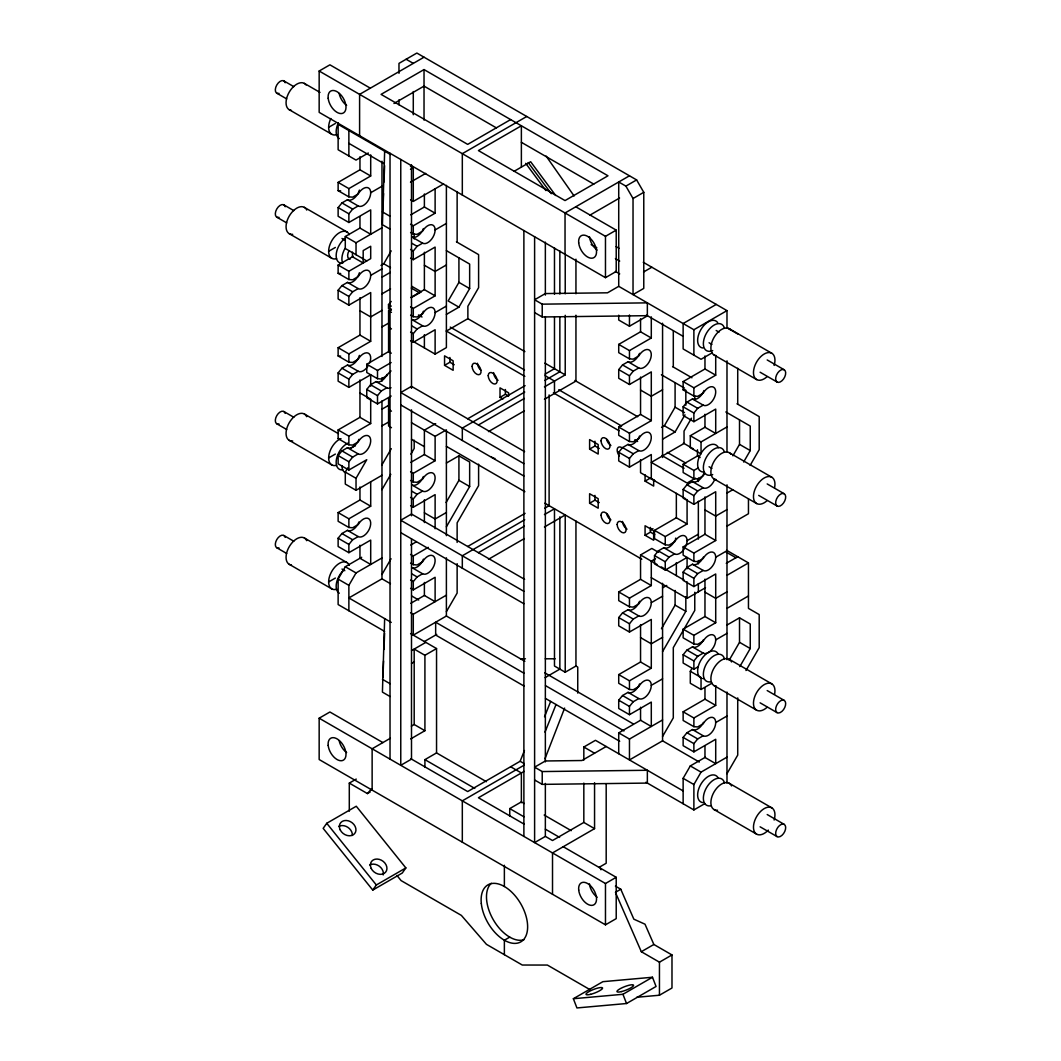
<?xml version="1.0" encoding="UTF-8"?>
<svg xmlns="http://www.w3.org/2000/svg" width="1061" height="1061" viewBox="0 0 1061 1061"><rect width="100%" height="100%" fill="white"/><g stroke="black" fill="none" stroke-linecap="round" stroke-linejoin="round"><path stroke-width="1.5" d="M390.024 229.096L382.424 224.707L384.652 151.206M382.968 209.945L383.565 193.54M383.989 182.054L384.599 165.649M390.024 696.507L382.424 692.117L384.652 618.603M382.968 677.342L383.565 660.95M383.989 649.465L384.599 633.059M544.943 758.867L564.624 708.085M410.7 758.655L467.689 791.559L520.142 761.267L524.439 750.525M544.532 716.759L550.672 701.414M544.996 732.156L556.044 704.504M380.979 265.383L383.764 263.778L391.191 250.9M381.973 475.301L356.032 490.288L345.289 484.081L345.289 472.105L347.769 467.808M458.922 257.863L458.922 282.372L448.18 300.966L458.922 307.159L469.652 288.565L469.652 264.07L446.389 250.635M356.032 490.288L356.032 478.299L366.761 459.705L348.87 470.036L338.127 463.843L338.127 455.567L341.947 450.885L347.438 447.715A10.371 5.995 -60 0 0 358.976 439.294M381.668 465.355L391.297 448.684M381.973 489.625L390.793 474.333M384.652 631.414L338.127 604.558L338.127 579.134L345.289 566.746L361.682 557.277M410.886 454.161L414.188 448.445L414.188 440.182M348.87 610.751L348.87 585.34L356.032 572.94L381.973 557.953M381.973 574.492L391.058 558.749M446.084 502.556L458.922 480.328L458.922 455.819L446.389 463.047M446.389 526.813L469.652 486.522L469.652 462.026L458.922 455.819M446.389 611.68L457.132 593.086L457.132 563.67M661.573 427.384L664.358 425.766L675.088 407.172L675.088 382.676M662.568 439.201L675.088 431.973L684.995 414.798M691.467 418.206L684.04 431.084L684.04 443.485L651.295 462.384L687.077 483.047L695.539 478.166M732.899 455.806L739.517 444.373L739.517 419.864M743.642 462.012L750.246 450.567L750.246 426.058L725.83 411.96M750.114 465.421L759.199 449.678L759.199 416.615L737.01 403.803M661.454 628.749L675.088 605.128L675.088 590.433M662.568 651.626L685.83 611.322L685.83 596.627M711.958 683.165L701.042 689.478L690.3 683.284L690.3 671.295L691.958 668.43M662.568 736.493L673.297 717.886L673.297 647.634L694.769 610.446L694.769 592.263M729.079 660.38L739.517 642.316L739.517 617.82L726.984 625.048M739.822 666.587L750.246 648.523L750.246 624.014L739.517 617.82M683.138 803.747L683.138 778.323L690.3 765.936L705.326 757.262M745.976 670.525L759.199 647.634L759.199 614.571L748.456 608.377L748.456 562.914L726.705 550.354M704.915 803.575L693.881 809.941L693.881 784.53L701.042 772.129L726.984 757.143M726.984 773.681L737.727 755.087L737.727 697.899M326.748 823.283L323.167 828.376L372.756 890.073L402.278 873.017L405.859 867.925L356.271 806.241L326.748 823.283L376.337 884.98L372.756 890.073M359.958 216.696L359.958 228.075L370.7 234.269L370.7 209.879L348.87 222.492L338.127 216.285L338.127 207.611L341.947 202.93L347.438 199.76A10.371 5.995 -60 0 0 359.4 190.105M348.87 222.492L348.87 213.805L352.676 209.123L358.18 205.953A10.371 5.995 -60 0 0 368.552 199.972A10.371 5.995 -60 0 0 368.552 187.983A10.371 5.995 -60 0 0 358.18 193.977L352.676 197.147L348.87 196.869L338.127 190.662L338.127 182.399L359.958 169.8L370.7 175.993L370.7 154.866M369.719 362.849A10.371 5.995 -60 0 0 367.822 352.981A10.371 5.995 -60 0 0 358.18 359.281L352.676 362.451L348.87 362.172L338.127 355.979L338.127 347.703L348.87 353.91L370.7 341.297L370.7 292.544L348.87 305.144L338.127 298.95L338.127 290.263L341.947 285.581L347.438 282.412A10.371 5.995 -60 0 0 359.4 272.757M348.87 305.144L348.87 296.47L352.676 291.775L358.18 288.605A10.371 5.995 -60 0 0 368.552 282.624A10.371 5.995 -60 0 0 368.552 270.635A10.371 5.995 -60 0 0 358.18 276.629L352.676 279.799L348.87 279.52L338.127 273.327L338.127 265.051L353.273 256.311M410.607 258.128L413.286 259.68L413.286 251.006L417.106 246.324L422.596 243.155A10.371 5.995 -60 0 0 432.968 237.16A10.371 5.995 -60 0 0 432.968 225.184A10.371 5.995 -60 0 0 422.596 231.165L417.106 234.335L413.286 234.057L410.607 232.505M370.7 386.151L370.7 374.772L348.87 387.384L338.127 381.178L338.127 372.915L341.947 368.233L347.438 365.064A10.371 5.995 -60 0 0 359.4 355.408M348.87 387.384L348.87 379.122L352.676 374.427L358.18 371.257A10.371 5.995 -60 0 0 367.822 366.416M391.138 396.032L377.504 403.909L366.761 397.716L366.761 389.453L370.581 384.758L376.071 381.589A10.371 5.995 -60 0 0 387.079 374.4M410.607 340.78L413.286 342.332L413.286 333.658L417.106 328.976L422.596 325.807A10.371 5.995 -60 0 0 432.968 319.812A10.371 5.995 -60 0 0 432.968 307.836A10.371 5.995 -60 0 0 422.596 313.817L417.106 316.987L413.286 316.709L410.607 315.17M377.504 403.909L377.504 395.647L381.31 390.965L386.801 387.795A10.371 5.995 -60 0 0 391.032 387.756M348.87 470.036L348.87 461.774L352.676 457.092L358.18 453.909A10.371 5.995 -60 0 0 368.552 447.928A10.371 5.995 -60 0 0 368.552 435.938A10.371 5.995 -60 0 0 358.18 441.933L352.676 445.103L348.87 444.824L338.127 438.631L338.127 429.944L359.958 417.344L370.7 423.538L370.7 399.161L359.958 392.968M359.958 545.261L359.958 558.272L370.7 564.465L370.7 540.089L348.87 552.688L338.127 546.495L338.127 538.219L341.947 533.537L347.438 530.367A10.371 5.995 -60 0 0 358.976 521.946M348.87 552.688L348.87 544.426L352.676 539.744L358.18 536.574A10.371 5.995 -60 0 0 368.552 530.58A10.371 5.995 -60 0 0 368.552 518.604A10.371 5.995 -60 0 0 358.18 524.585L352.676 527.755L348.87 527.476L338.127 521.283L338.127 512.596L359.958 499.996L370.7 506.203L370.7 481.813M410.607 505.673L413.286 507.224L413.286 498.962L417.106 494.28L422.596 491.11A10.371 5.995 -60 0 0 432.968 485.116A10.371 5.995 -60 0 0 432.968 473.14A10.371 5.995 -60 0 0 422.596 479.134L417.106 482.304L413.286 482.026L410.607 480.474M410.607 588.338L413.286 589.876L413.286 581.614L417.106 576.932L422.596 573.762A10.371 5.995 -60 0 0 432.968 567.768A10.371 5.995 -60 0 0 432.968 555.792A10.371 5.995 -60 0 0 422.596 561.786L417.106 564.956L413.286 564.677L410.607 563.126M639.571 435.991A10.371 5.995 -60 0 1 628.032 444.413L622.542 447.583L618.722 452.265L618.722 460.938L629.465 467.145L629.465 458.458L633.271 453.776L638.762 450.607A10.371 5.995 -60 0 0 649.146 444.612A10.371 5.995 -60 0 0 649.146 432.636A10.371 5.995 -60 0 0 638.762 438.631L633.271 441.8L629.465 441.522L618.722 435.315L618.722 427.052L629.465 433.246L651.295 420.647L651.295 371.88L629.465 384.493L618.722 378.286L618.722 369.613L622.542 364.931L628.032 361.761A10.371 5.995 -60 0 0 639.571 353.34M629.465 384.493L629.465 375.806L633.271 371.125L638.762 367.955A10.371 5.995 -60 0 0 649.146 361.96A10.371 5.995 -60 0 0 649.146 349.984A10.371 5.995 -60 0 0 638.762 355.979L633.271 359.149L629.465 358.87L618.722 352.663L618.722 344.401L640.552 331.801L651.295 337.995L651.295 316.868M704.968 414.254L704.968 427.265L715.711 433.458L715.711 409.082L693.881 421.681L683.138 415.488L683.138 406.801L686.958 402.119L692.448 398.949A10.371 5.995 -60 0 0 703.987 390.528M693.881 421.681L693.881 413.008L697.7 408.313L703.191 405.143A10.371 5.995 -60 0 0 713.562 399.161A10.371 5.995 -60 0 0 713.562 387.172A10.371 5.995 -60 0 0 703.191 393.167L697.7 396.337L693.881 396.058L683.138 389.864L683.138 381.589L704.968 368.989L715.711 375.183L715.711 355.687M703.456 557.065A10.371 5.995 -60 0 1 692.448 564.253L686.958 567.423L683.138 572.104L683.138 580.38L693.881 586.574L693.881 578.311L697.7 573.63L703.191 570.46A10.371 5.995 -60 0 0 713.562 564.465A10.371 5.995 -60 0 0 713.562 552.476A10.371 5.995 -60 0 0 703.191 558.471L697.7 561.64L693.881 561.362L683.138 555.168L683.138 546.906L693.881 553.099L715.711 540.5L715.711 491.734L693.881 504.333L683.138 498.139L683.138 489.453L686.958 484.771L692.448 481.601A10.371 5.995 -60 0 0 703.987 473.179M693.881 504.333L693.881 495.659L697.7 490.978L703.191 487.795A10.371 5.995 -60 0 0 714.729 479.386M687.077 568.815L687.077 557.436L665.247 570.049L654.518 563.842L654.518 555.579L658.324 550.898L663.815 547.728A10.371 5.995 -60 0 0 674.823 540.54M639.571 683.947A10.371 5.995 -60 0 1 628.032 692.369L622.542 695.539L618.722 700.22L618.722 708.483L629.465 714.69L629.465 706.427L633.271 701.732L638.762 698.562A10.371 5.995 -60 0 0 649.146 692.581A10.371 5.995 -60 0 0 649.146 680.592A10.371 5.995 -60 0 0 638.762 686.586L633.271 689.756L629.465 689.478L618.722 683.284L618.722 674.597L629.465 680.804L651.295 668.191L651.295 619.425L629.465 632.038L618.722 625.831L618.722 617.568L622.542 612.887L628.032 609.717A10.371 5.995 -60 0 0 639.571 601.295M665.247 570.049L665.247 561.773L669.067 557.091L674.557 553.922A10.371 5.995 -60 0 0 684.212 549.081M629.465 632.038L629.465 623.762L633.271 619.08L638.762 615.91A10.371 5.995 -60 0 0 649.146 609.929A10.371 5.995 -60 0 0 649.146 597.94A10.371 5.995 -60 0 0 638.762 603.934L633.271 607.104L629.465 606.826L618.722 600.619L618.722 591.945L640.552 579.346L651.295 585.539L651.295 561.163L655.512 558.723M698.005 666.838L693.881 669.226L683.138 663.032L683.138 654.756L686.958 650.075L692.448 646.905A10.371 5.995 -60 0 0 703.456 639.717M693.881 669.226L693.881 660.963L697.7 656.282L703.191 653.112A10.371 5.995 -60 0 0 713.562 647.117A10.371 5.995 -60 0 0 713.562 635.141A10.371 5.995 -60 0 0 703.191 641.123L697.7 644.292L693.881 644.014L683.138 637.82L683.138 629.146L704.968 616.534L715.711 622.741L715.711 573.974L693.881 586.574M704.968 746.082L704.968 757.461L715.711 763.655L715.711 739.278L693.881 751.878L683.138 745.684L683.138 737.422L686.958 732.727L692.448 729.557A10.371 5.995 -60 0 0 703.456 722.369M693.881 751.878L693.881 743.615L697.7 738.933L703.191 735.764A10.371 5.995 -60 0 0 713.562 729.769A10.371 5.995 -60 0 0 713.562 717.793A10.371 5.995 -60 0 0 703.191 723.774L697.7 726.944L693.881 726.666L683.138 720.472L683.138 711.798L704.968 699.186L715.711 705.393L715.711 685.883M391.27 310.289L388.512 308.698L388.512 304.573L391.204 301.47M349.294 811.201L349.294 783.098L367.424 793.575L371.735 788.668M575.778 206.789L616.216 230.131L616.216 271.457L605.473 277.664L319.162 112.36L319.162 71.021L329.905 64.827L370.342 88.182M424.029 57.188L359.599 94.376L359.599 135.702M521.375 167.107L521.375 125.782L478.431 150.582L565.036 200.582L607.98 175.794L424.029 69.575L381.071 94.376L467.689 144.376L510.633 119.588M328.645 127.333L335.356 123.461M393.963 103.474L424.029 86.113L496.442 127.917M368.313 152.996L356.032 160.092L338.127 149.76L338.127 124.336L390.382 154.508M338.127 182.399L348.87 188.606L370.7 175.993M410.488 169.349L413.286 167.731L413.286 201.418L410.607 199.866M370.7 192.731L381.973 186.232M410.488 182.16L425.7 173.381M526.747 116.485L462.317 153.673L462.317 195.012M366.761 260.926L345.289 248.526L345.289 236.537L360.316 227.863M413.286 201.418L443.631 183.898M328.645 251.311L335.356 247.438M345.289 236.537L356.032 242.744L381.973 227.757M410.74 214.866L424.387 206.988L435.116 213.195L435.116 188.805M410.607 224.242L413.286 225.794L435.116 213.195M514.214 171.245L530.659 161.749L555.699 195.489M338.127 265.051L348.87 271.258L370.7 258.645L370.7 246.258L363.18 250.595L363.18 262.995L352.451 256.789L352.451 252.147M435.116 229.932L446.389 223.42M370.7 275.383L381.973 268.884M381.973 277.2L390.329 272.385M413.286 259.68L435.116 247.08L435.116 295.847L413.286 308.446L410.607 306.894M381.973 293.884L390.567 288.924M446.389 264.958L435.116 271.457L424.387 265.263M381.973 310.409L370.7 316.921L359.958 310.727M410.74 297.518L424.387 289.64L435.116 295.847M391.032 370.965A10.371 5.995 -60 0 0 386.801 375.806L381.31 378.989L377.504 378.697L366.761 372.504L366.761 364.241L388.591 351.629L388.591 310.727L391.416 309.096M411.323 297.597L421.336 291.815L411.708 286.258M629.465 175.794L565.036 212.982L565.036 254.308M338.127 347.703L359.958 335.104L370.7 341.297M381.973 326.947L389.135 322.809M625.884 186.126L636.613 179.919L643.775 192.32L643.775 288.406L633.032 294.6L633.032 198.513L625.884 186.126L618.722 181.988L618.722 286.337L693.881 329.732L726.984 310.621L726.984 327.769L737.727 333.963M589.903 215.158L619.571 198.022M435.116 312.584L446.389 306.072M633.032 198.513L643.775 192.32M446.389 314.401L458.922 307.159M413.286 342.332L435.116 329.732L435.116 354.109L446.389 347.61L446.389 185.357M319.162 71.021L605.473 236.324L616.216 230.131M366.761 364.241L377.504 370.435L391.138 362.557M446.389 331.072L467.874 318.671L524.89 351.602M444.559 365.342L453.14 370.302L453.14 360.793L444.559 355.846L444.559 365.342L449.917 362.252L454.214 364.732M381.973 409.188L389.135 405.05M338.127 429.944L348.87 436.151L370.7 423.538M618.722 286.337L607.515 292.809L545.354 293.565L534.611 299.772L542.224 304.162L647.356 302.862L647.356 315.674L542.224 316.974L534.611 312.584M643.55 272.001L651.825 267.226M381.973 425.859L388.936 421.84M328.645 457.954L335.356 454.068M435.66 423.644L424.387 430.156L424.387 454.532L410.74 462.41M508.617 395.992L508.617 392.822L500.023 387.862L500.023 397.371L505.394 394.268L508.259 395.925M411.496 422.716L435.116 436.35L446.389 429.851L446.389 535.646M467.689 418.79L525.089 385.647M545.089 374.109L554.479 368.684L554.479 317.372M618.722 315.197L618.722 320.024L629.465 326.218L647.396 315.86M524.718 392.066L462.317 428.087L462.317 440.487M544.81 380.461L559.85 371.774L559.85 317.159M478.431 424.984L524.346 398.472M544.439 386.88L565.221 374.878L565.221 315.289M410.607 471.787L413.286 473.339L435.116 460.739L435.116 436.35M488.471 431.588L524.346 410.872M544.439 399.281L575.951 381.085L575.951 315.197M618.722 344.401L629.465 350.594L651.295 337.995M716.255 304.414L683.138 323.525L683.138 348.95L701.042 359.281L711.958 352.968M338.127 512.596L348.87 518.802L370.7 506.203M413.286 507.224L435.116 494.625L435.116 528.763M446.389 512.503L435.116 519.001L424.387 512.808M328.645 581.932L335.356 578.059M662.568 389.758L651.295 396.27L640.552 390.063M410.74 545.062L416.191 541.919M618.722 427.052L640.552 414.453L651.295 420.647M683.138 381.589L693.881 387.795L715.711 375.183M589.611 449.095L598.192 454.055L598.192 444.546L589.611 439.586L589.611 449.095L594.969 445.991L599.266 448.471M410.607 554.439L413.286 555.991L428.299 547.33M467.689 546.495L525.089 513.352M524.718 519.757L462.317 555.792L462.317 568.179M544.81 508.166L549.107 505.673L549.107 394.917M413.286 589.876L435.116 577.277L435.116 601.667L424.387 595.46L424.387 582.462M478.431 552.688L524.346 526.176M544.439 514.572L554.479 508.776L554.479 666.029L565.221 672.223L575.951 666.029L577.741 667.064L577.741 693.098M629.465 467.145L651.295 454.532L651.295 478.922M726.984 426.946L701.042 441.933L701.042 453.909L690.3 447.715L690.3 435.726L705.326 427.052M410.832 603.285L424.625 595.327M488.471 559.28L524.346 538.577M544.439 526.972L565.221 514.983L565.221 672.223M589.611 503.232L598.192 508.192L598.192 498.683L589.611 493.723L589.611 503.232L594.969 500.129L599.266 502.609M410.607 612.714L413.286 614.266L446.389 595.155M645.075 474.784L645.075 481.124L650.446 478.02L654.743 480.5M704.703 473.591A10.371 5.995 -60 0 0 703.191 475.819L697.7 478.988L693.881 478.71L683.138 472.516L683.138 464.241L698.284 455.501M683.138 464.241L693.881 470.447L698.005 468.06M524.863 661.321L446.389 616.017L413.286 635.141L413.286 614.266M424.32 641.573L436.734 634.412M411.535 650.605L425.819 642.369M424.917 655.287L424.917 730.697L414.188 724.504L414.188 649.08L424.917 655.287L436.548 648.563L436.548 752.912L486.415 781.705M411.535 663.417L414.387 661.772M563.245 846.731L616.216 877.301L616.216 918.627L605.473 924.834L319.162 759.53L319.162 718.204L329.905 711.997L382.862 742.581M650.274 530.195L652.953 528.643M645.075 535.261L653.669 540.221L653.669 530.712L645.075 525.752L645.075 535.261L650.446 532.158L654.743 534.638M685.565 546.733A10.371 5.995 -60 0 0 684.584 535.778A10.371 5.995 -60 0 0 674.557 541.946L669.067 545.115L665.247 544.837L654.518 538.63L654.518 530.367L676.348 517.768L687.077 523.962L687.077 499.585M726.984 493.073L732.713 489.771M654.518 530.367L665.247 536.574L687.077 523.962M640.552 579.346L640.552 554.956L651.825 548.444L658.536 552.33M726.984 509.598L715.711 516.11L704.968 509.917M687.077 540.699L698.35 534.187M683.138 546.906L704.968 534.293L715.711 540.5M726.984 526.137L748.456 513.736L748.456 498.856M618.722 591.945L629.465 598.152L651.295 585.539M390.355 738.257L372.132 748.787L372.132 790.113M411.376 726.122L414.188 724.504M662.568 587.86L666.746 585.447M715.711 557.237L726.984 550.725M410.687 738.92L424.917 730.697M651.295 602.688L662.568 596.189M726.268 563.325L737.727 556.72M349.294 783.098L356.257 779.092M545.089 677.647L559.85 669.12L559.85 516.84M651.295 577.688L687.077 598.351L705.512 587.714M726.984 575.314L748.456 562.914M424.917 767.382L424.917 759.636L436.548 752.912M367.424 793.575L370.209 791.957M726.984 591.839L715.711 598.351L704.968 592.157M662.568 637.303L651.295 643.815L640.552 637.608M726.984 608.377L748.456 595.977M618.722 674.597L640.552 661.998L651.295 668.191M683.138 629.146L693.881 635.34L715.711 622.741M715.711 639.889L726.984 633.377M651.295 685.34L662.568 678.841M524.147 765.153L462.317 800.856L462.317 842.182M524.094 771.387L478.431 797.753L524.015 824.079M629.465 714.69L651.295 702.077L651.295 726.467L640.552 720.26L640.552 707.263M583.829 760.14L583.829 747.024L595.46 740.313L683.138 790.936M618.722 753.734L618.722 732.872L640.791 720.127M606.189 746.506L581.919 760.525L545.354 760.976L534.611 767.169L542.224 771.559L647.356 770.273L647.356 783.084L542.224 784.371L534.611 779.981M376.337 884.98L405.859 867.925M618.722 732.872L629.465 739.066L662.568 719.955M509.744 816.347L509.744 808.601L521.375 801.891L524.227 803.535M683.138 711.798L693.881 717.992L715.711 705.393M699.292 762.037L662.568 740.83L629.465 759.941L629.465 739.066M715.711 722.541L726.984 716.029M594.558 782.739L594.558 828.641L583.829 822.447L552.516 840.524L545.381 836.413L534.611 842.593L534.611 236.749M594.558 828.641L552.516 852.925L552.516 894.251M599.133 867.328L606.189 863.256L606.189 784.331M509.744 937.128L504.373 940.232L504.373 954.688M319.162 718.204L605.473 883.508L616.216 877.301M615.407 892.341L620.778 889.237L633.841 919.171L645.008 924.197L653.855 944.476L671.984 954.94L671.984 988.003L659.451 995.231L636.799 997.26M616.056 893.826L641.321 951.704L653.855 944.476M573.364 998.719L602.887 981.677L652.475 977.247L656.056 986.478L626.534 1003.52L576.932 1007.95L573.364 998.719L622.953 994.29L652.475 977.247M641.321 951.704L659.451 962.181L671.984 954.94M520.474 658.788L525.434 658.788M545.261 658.788L555.168 658.788M338.127 190.662L340.674 190.861M338.127 273.327L340.674 273.513M338.127 355.979L340.674 356.164M683.138 389.864L685.685 390.05M338.127 438.631L340.674 438.816M636.613 179.919L416.867 53.05L398.976 63.381L398.976 73.315M406.124 59.244L413.286 63.381M521.375 142.32L593.789 184.123M616.162 246.629L619.014 248.274M643.271 262.279L726.984 310.621M591.163 244.6L596.866 247.889M615.407 258.592L619.69 261.072M304.388 83.395L319.998 92.413M729.212 328.671L771.798 353.26M615.407 271.404L619.69 273.884M283.871 80.901L293.791 86.631M716.175 330.488L719 332.133M767.196 359.958L784.212 369.772A7.082 4.085 -60 0 1 781.97 380.753A7.082 4.085 -60 0 1 775.83 377.212A7.082 4.085 -60 0 1 784.212 369.772M410.421 166.073L413.286 167.731M276.788 93.182L286.709 98.912M709.08 342.769L711.918 344.401M760.114 372.225L777.129 382.053M348.87 143.354L384.188 163.739M646.414 315.13L683.138 336.337M289.202 109.694L331.788 134.283M714.026 354.971L756.612 379.559M456.416 241.815L478.604 254.627L478.604 287.677L467.874 306.284L467.874 318.671M672.581 366.615L691.918 377.769M382.424 211.895L390.024 216.285M661.401 374.772L684.491 388.101M347.438 199.76L358.18 205.953M422.596 243.155L411.854 236.948A10.371 5.995 -60 0 0 422.238 230.966M628.032 361.761L638.762 367.955M692.448 398.949L703.191 405.143M341.947 202.93L352.676 209.123M411.734 243.221L417.106 246.324M622.542 364.931L633.271 371.125M686.958 402.119L697.7 408.313M338.127 207.611L348.87 213.805M410.607 249.454L413.286 251.006M618.722 369.613L629.465 375.806M683.138 406.801L693.881 413.008M458.922 282.372L469.652 288.565M675.088 407.172L684.491 412.596M739.517 444.373L750.246 450.567M304.388 207.372L346.974 231.961M729.212 452.649L771.798 477.238M690.3 435.726L701.042 441.933M283.871 204.879L293.791 210.608M341.987 238.446L344.825 240.078M767.196 483.935L784.212 493.75A7.082 4.085 -60 0 1 781.97 504.731A7.082 4.085 -60 0 1 775.83 501.19A7.082 4.085 -60 0 1 784.212 493.75M383.764 263.778L390.475 267.651M664.358 425.766L675.088 431.973M544.877 363.141L565.221 374.878M574.863 380.448L637.701 416.721M683.39 443.1L693.39 448.883M411.297 288.075L419.546 292.849M700.141 457.53L697.462 455.978L697.462 449.784M276.788 217.16L286.709 222.89M709.08 466.747L711.918 468.378M758.695 495.394L777.129 506.031M545.089 375.66L554.479 381.085L554.479 393.472M289.202 233.672L331.788 258.261M714.026 478.949L756.612 503.537M450.249 327.093L524.492 369.971M558.762 389.745L621.587 426.018M667.289 452.41L685.844 463.126M418.472 314.958L422.026 317M446.296 331.019L524.837 376.363M553.391 392.849L619.08 430.766M634.783 439.838L637.634 441.495M661.918 455.501L684.04 468.272M388.512 304.573L391.27 306.152M347.438 282.412L358.18 288.605M422.596 325.807L411.854 319.6A10.371 5.995 -60 0 0 423.405 311.191M628.032 444.413L638.762 450.607M692.448 481.601L703.191 487.795M388.591 310.727L391.456 312.372M341.947 285.581L352.676 291.775M411.734 325.873L417.106 328.976M622.542 447.583L633.271 453.776M686.958 484.771L697.7 490.978M338.127 290.263L348.87 296.47M410.607 332.106L413.286 333.658M618.722 452.265L629.465 458.458M683.138 489.453L693.881 495.659M388.591 327.252L391.456 328.91M412.928 341.297L435.116 354.109M685.738 498.803L640.552 472.715L640.552 459.718M500.023 397.371L502.887 399.029M645.075 481.124L653.669 486.084L653.669 479.744M388.591 351.629L391.284 353.18M726.294 552.184L735.936 557.754M524.598 451.641L411.496 386.35L400.766 392.543L523.882 463.63M347.438 365.064L358.18 371.257M376.071 381.589L386.801 387.795M663.815 547.728L674.557 553.922M692.448 564.253L703.191 570.46M341.947 368.233L352.676 374.427M370.581 384.758L381.31 390.965M658.324 550.898L669.067 557.091M686.958 567.423L697.7 573.63M400.766 404.944L523.882 476.031M338.127 372.915L348.87 379.122M366.761 389.453L377.504 395.647M654.518 555.579L665.247 561.773M683.138 572.104L693.881 578.311M388.591 409.493L391.456 411.151M640.552 554.956L657.011 564.465M661.308 566.945L684.398 580.274M446.389 446.376L524.863 491.681M544.837 503.206L641.839 559.213M391.456 427.676L388.591 426.018L388.591 398.114M411.496 439.241L424.387 446.681M424.387 454.532L435.116 460.739M458.922 480.328L469.652 486.522M675.088 605.128L685.83 611.322M739.517 642.316L750.246 648.523M304.388 414.015L338.459 433.684M729.212 659.279L771.798 683.868M347.438 447.715L358.18 453.909M422.596 491.11L411.854 484.904A10.371 5.995 -60 0 0 423.405 476.495M628.032 609.717L638.762 615.91M692.448 646.905L703.191 653.112M283.871 411.522L293.791 417.252M767.196 690.565L784.212 700.393A7.082 4.085 -60 0 1 781.97 711.361A7.082 4.085 -60 0 1 775.83 707.82A7.082 4.085 -60 0 1 784.212 700.393M341.947 450.885L352.676 457.092M411.734 491.177L417.106 494.28M622.542 612.887L633.271 619.08M686.958 650.075L697.7 656.282M338.127 455.567L348.87 461.774M410.607 497.41L413.286 498.962M618.722 617.568L629.465 623.762M683.138 654.756L693.881 660.963M276.788 423.79L286.709 429.519M760.114 702.833L777.129 712.66M345.289 472.105L356.032 478.299M690.3 671.295L701.042 677.488L701.042 689.478M289.202 440.315L331.788 464.904M714.026 685.578L756.612 710.167M524.598 579.346L411.496 514.041L400.766 520.248L523.882 591.322M400.766 532.649L523.882 603.722M347.438 530.367L358.18 536.574M422.596 573.762L411.854 567.569A10.371 5.995 -60 0 0 423.405 559.147M628.032 692.369L638.762 698.562M692.448 729.557L703.191 735.764M341.947 533.537L352.676 539.744M411.734 573.829L417.106 576.932M622.542 695.539L633.271 701.732M686.958 732.727L697.7 738.933M338.127 538.219L348.87 544.426M410.607 580.062L413.286 581.614M618.722 700.22L629.465 706.427M683.138 737.422L693.881 743.615M390.448 583.722L381.973 578.829L348.87 597.94L391.244 622.409M411.641 595.95L418.71 600.035M544.81 672.846L633.284 723.92M304.388 537.993L346.974 562.582M729.212 783.257L771.798 807.845M345.289 566.746L356.032 572.94M690.3 765.936L701.042 772.129M524.107 673.284L435.66 622.223L435.66 635.035L524.107 686.096M545.513 685.645L623.974 730.936M283.871 535.5L293.791 541.229M341.987 569.054L344.825 570.685M767.196 814.543L784.212 824.37A7.082 4.085 -60 0 1 781.97 835.339A7.082 4.085 -60 0 1 775.83 831.797A7.082 4.085 -60 0 1 784.212 824.37M545.513 698.456L619.69 741.281M338.127 579.134L348.87 585.34M683.138 778.323L693.881 784.53M276.788 547.768L286.709 553.497M760.114 826.824L777.129 836.638M410.607 633.589L436.548 648.563M289.202 564.293L331.788 588.882M714.026 809.556L756.612 834.145M645.924 782.249L693.881 809.941M583.829 747.024L594.558 753.217M382.424 679.305L390.024 683.695M520.142 761.267L524.161 763.602M510.633 766.758L521.375 772.952L521.375 802.713M544.174 815.047L571.242 830.67M424.917 759.636L474.784 788.416M509.744 808.601L523.988 816.824M545.354 829.172L559.611 837.394M615.393 886.134L620.778 889.237M590.446 989.913L547.383 965.059L522.291 965.033L486.455 944.343L461.363 915.391L401.085 880.59L396.933 875.444M528.179 162.545L551.296 193.686M525.699 163.328L545.924 190.582M546.097 156.06L574.094 195.967M622.953 994.29L626.534 1003.52M599.929 866.877L600.977 869.768M737.727 368.273L737.727 404.214M726.984 360.833L726.984 451.747M726.984 484.811L726.984 659.69M726.984 692.064L726.984 783.031M704.968 355.979L704.968 368.989M704.968 496.906L704.968 534.293M704.968 579.147L704.968 616.534M704.968 687.807L704.968 699.186M698.35 478.193L698.35 481.495M698.35 501.243L698.35 539.134M698.35 560.513L698.35 563.842M698.35 583.577L698.35 591.839M694.769 395.952L694.769 399.268M693.881 329.732L693.881 355.143M693.881 387.795L693.881 396.058M693.881 470.447L693.881 478.71M693.881 553.099L693.881 561.362M693.881 635.34L693.881 644.014M693.881 717.992L693.881 726.666M687.077 581.826L687.077 598.351M685.83 390.501L685.83 405.209M676.348 493.378L676.348 517.768M676.348 562.622L676.348 575.619M673.297 331.085L673.297 367.026M665.247 536.574L665.247 544.837M662.568 323.207L662.568 457.53M662.568 583.311L662.568 740.83M659.451 962.181L659.451 995.231M650.446 527.41L650.446 532.158M640.552 318.791L640.552 331.801M640.552 377.066L640.552 414.453M640.552 624.611L640.552 661.998M629.465 314.984L629.465 326.218M629.465 350.594L629.465 358.87M629.465 433.246L629.465 441.522M629.465 598.152L629.465 606.826M629.465 680.804L629.465 689.478M605.473 236.324L605.473 277.664M605.473 883.508L605.473 924.834M594.969 441.243L594.969 445.991M594.969 495.381L594.969 500.129M583.829 783.098L583.829 822.447M575.951 259.202L575.951 293.791M575.951 521.084L575.951 666.029M565.221 254.043L565.221 293.778M559.85 250.953L559.85 293.99M554.479 247.85L554.479 294.202M545.354 242.133L545.354 295.104M545.354 316.629L545.354 761.904M545.354 783.429L545.354 836.4M542.224 304.162L542.224 316.974M542.224 771.559L542.224 784.371M523.882 230.542L523.882 836.4M505.394 389.52L505.394 394.268M504.373 865.272L504.373 886.505M478.604 464.148L478.604 485.633L457.132 522.834L457.132 542.436M457.132 191.577L457.132 242.226M449.917 357.491L449.917 362.252M446.389 557.821L446.389 616.017M424.387 193.991L424.387 206.988M424.387 252.253L424.387 289.64M424.387 334.692L424.387 347.915M424.387 499.811L424.387 522.556M424.029 69.575L424.029 120.118M414.188 233.964L414.188 238.911M413.286 91.538L413.286 114.734M413.286 225.794L413.286 234.057M413.286 308.446L413.286 316.709M413.286 473.339L413.286 482.026M413.286 555.991L413.286 564.677M411.496 164.853L411.496 388.326M411.496 409.838L411.496 515.779M411.496 538.961L411.496 759.119L400.766 765.313L400.766 159.468M398.976 99.827L398.976 104.8M390.024 153.261L390.024 759.119M381.973 161.219L381.973 356.469M381.973 377.769L381.973 381.138M381.973 400.912L381.973 579.16M377.504 370.435L377.504 378.697M359.958 156.789L359.958 169.8M359.958 297.717L359.958 335.104M359.958 379.957L359.958 417.344M359.958 486.999L359.958 499.996M356.032 242.744L356.032 254.72M348.87 130.543L348.87 155.954M348.87 188.606L348.87 196.869M348.87 271.258L348.87 279.52M348.87 353.91L348.87 362.172M348.87 436.151L348.87 444.824M348.87 518.802L348.87 527.476M423.405 228.526A10.371 5.995 -60 0 1 422.862 229.76M336.602 465.328A15.186 8.767 -60 0 1 328.857 455.408A15.186 8.767 -60 0 1 340.78 438.644M292.69 440.991A15.186 8.767 -60 0 1 289.202 422.782A15.186 8.767 -60 0 1 306.709 416.694M279.03 423.989A7.082 4.085 -60 0 1 276.788 415.607A7.082 4.085 -60 0 1 285.17 413.366M342.796 469.917A15.186 8.767 -60 0 1 336.523 458.869A15.186 8.767 -60 0 1 348.3 442.981M345.037 472.543A15.186 8.767 -60 0 1 341.894 465.593M351.218 447.914A15.186 8.767 -60 0 1 355.408 445.819M279.03 547.967A7.082 4.085 -60 0 1 276.788 539.585A7.082 4.085 -60 0 1 285.17 537.343M339.308 593.218A15.186 8.767 -60 0 1 344.122 569.691M336.602 589.306A15.186 8.767 -60 0 1 331.311 572.211A15.186 8.767 -60 0 1 349.308 565.261M291.43 564.982A15.186 8.767 -60 0 1 289.719 545.911A15.186 8.767 -60 0 1 306.709 540.672M279.03 217.359A7.082 4.085 -60 0 1 276.788 208.977A7.082 4.085 -60 0 1 285.17 206.736M350.117 259.216A7.082 4.085 -60 0 1 349.082 250.714M341.536 263.287A15.186 8.767 -60 0 1 336.364 253.115A15.186 8.767 -60 0 1 345.501 237.969M342.703 263.234A15.186 8.767 -60 0 1 345.037 248.38M336.602 258.698A15.186 8.767 -60 0 1 331.311 241.603A15.186 8.767 -60 0 1 349.308 234.64M292.69 234.348A15.186 8.767 -60 0 1 288.274 217.903A15.186 8.767 -60 0 1 305.316 208.062M306.085 208.964A15.186 8.767 -60 0 1 306.709 210.051M336.602 134.72A15.186 8.767 -60 0 1 330.86 118.5M291.43 110.384A15.186 8.767 -60 0 1 289.202 92.161A15.186 8.767 -60 0 1 306.085 84.986M279.03 93.381A7.082 4.085 -60 0 1 276.788 84.999A7.082 4.085 -60 0 1 285.17 82.745M339.308 138.62A15.186 8.767 -60 0 1 338.379 122.851M494.93 458.418A6.326 3.647 60 0 1 491.535 456.973M480.792 370.183A6.326 3.647 60 0 1 477.477 363.273M477.742 449.002A6.326 3.647 60 0 1 476.588 448.511M498.06 380.329A6.326 3.647 60 0 1 493.59 372.583M523.909 939.754A32.904 18.992 60 0 1 493.299 919.768A32.904 18.992 60 0 1 491.283 883.256M369.666 865.033A8.859 6.989 35.1 0 1 379.281 866.187A8.859 6.989 35.1 0 1 383.207 874.94M338.671 826.479A8.859 6.989 35.1 0 1 347.809 827.301A8.859 6.989 35.1 0 1 352.358 835.445M346.629 752.567A12.652 7.308 60 0 1 339.149 740.684M346.629 105.397A12.652 7.308 60 0 1 339.149 93.501M675.791 538.073A10.371 5.995 -60 0 1 675.366 539.306M716.255 686.268A15.186 8.767 -60 0 1 714.544 667.197A15.186 8.767 -60 0 1 731.533 661.958M766.984 707.395A15.186 8.767 -60 0 1 753.509 704.279A15.186 8.767 -60 0 1 765.14 684.133A15.186 8.767 -60 0 1 774.583 694.239M701.838 678.39A15.186 8.767 -60 0 1 701.838 658.722A15.186 8.767 -60 0 1 718.297 654.319M704.265 678.616A15.186 8.767 -60 0 1 703.005 678.616M711.321 681.666A15.186 8.767 -60 0 1 706.507 663.709A15.186 8.767 -60 0 1 724.477 658.894M703.005 802.607A15.186 8.767 -60 0 1 701.294 783.535A15.186 8.767 -60 0 1 718.297 778.297M711.321 805.644A15.186 8.767 -60 0 1 706.507 787.686A15.186 8.767 -60 0 1 724.477 782.872M717.515 810.233A15.186 8.767 -60 0 1 714.026 792.023A15.186 8.767 -60 0 1 731.533 785.936M768.31 830.087A15.186 8.767 -60 0 1 753.562 828.76A15.186 8.767 -60 0 1 765.604 807.898A15.186 8.767 -60 0 1 774.132 820.02M704.265 471.973A15.186 8.767 -60 0 1 700.777 453.763A15.186 8.767 -60 0 1 718.297 447.676M712.7 474.559A15.186 8.767 -60 0 1 703.363 467.662A15.186 8.767 -60 0 1 712.7 449.97A15.186 8.767 -60 0 1 724.477 452.265M716.255 479.638A15.186 8.767 -60 0 1 714.026 461.416A15.186 8.767 -60 0 1 730.91 454.227M766.984 500.752A15.186 8.767 -60 0 1 753.509 497.636A15.186 8.767 -60 0 1 765.14 477.49A15.186 8.767 -60 0 1 774.583 487.609M716.255 355.647A15.186 8.767 -60 0 1 714.026 337.438A15.186 8.767 -60 0 1 730.91 330.25M766.984 376.774A15.186 8.767 -60 0 1 753.482 373.14A15.186 8.767 -60 0 1 766.069 353.114A15.186 8.767 -60 0 1 774.132 365.422M703.005 348.008A15.186 8.767 -60 0 1 700.777 329.785A15.186 8.767 -60 0 1 717.674 322.61M712.7 350.581A15.186 8.767 -60 0 1 703.363 343.671A15.186 8.767 -60 0 1 712.7 325.992A15.186 8.767 -60 0 1 724.477 328.287M627.011 529.16A6.326 3.647 60 0 1 622.528 521.415M610.897 519.863A6.326 3.647 60 0 1 606.574 513.537M619.399 455.885A6.326 3.647 60 0 1 617.502 448.339A6.326 3.647 60 0 1 622.794 448.392M610.897 445.474A6.326 3.647 60 0 1 606.574 439.148M597.157 897.208A12.652 7.308 60 0 1 589.452 883.866M597.157 250.038A12.652 7.308 60 0 1 589.452 236.696M481.309 903.561A32.904 18.992 60 0 0 518.537 942.858A32.904 18.992 60 0 0 513.272 893.694A32.904 18.992 60 0 0 481.309 903.561M472.105 366.377A6.326 3.647 60 0 0 478.816 374.732A6.326 3.647 60 0 0 478.816 365.78A6.326 3.647 60 0 0 472.105 366.377M488.219 375.674A6.326 3.647 60 0 0 494.93 384.029A6.326 3.647 60 0 0 494.93 375.077A6.326 3.647 60 0 0 488.219 375.674M371.217 868.442A8.859 6.989 35.1 0 0 385.528 872.275A8.859 6.989 35.1 0 0 379.268 859.37A8.859 6.989 35.1 0 0 371.217 868.442M340.223 829.888A8.859 6.989 35.1 0 0 354.533 833.721A8.859 6.989 35.1 0 0 348.273 820.803A8.859 6.989 35.1 0 0 340.223 829.888M328.181 745.419A12.652 7.308 60 0 0 342.504 760.538A12.652 7.308 60 0 0 340.475 741.626A12.652 7.308 60 0 0 328.181 745.419M328.181 98.249A12.652 7.308 60 0 0 342.504 113.368A12.652 7.308 60 0 0 340.475 94.456A12.652 7.308 60 0 0 328.181 98.249M617.157 524.505A6.326 3.647 60 0 0 623.868 532.861A6.326 3.647 60 0 0 623.868 523.909A6.326 3.647 60 0 0 617.157 524.505M601.056 515.208A6.326 3.647 60 0 0 607.767 523.564A6.326 3.647 60 0 0 607.767 514.612A6.326 3.647 60 0 0 601.056 515.208M601.056 440.832A6.326 3.647 60 0 0 607.767 449.174A6.326 3.647 60 0 0 607.767 440.222A6.326 3.647 60 0 0 601.056 440.832M590.579 994.329A8.859 1.87 -21.2 0 0 602.555 988.016A8.859 1.87 -21.2 0 0 589.73 991.186A8.859 1.87 -21.2 0 0 590.579 994.329M621.574 991.571A8.859 1.87 -21.2 0 0 633.55 985.245A8.859 1.87 -21.2 0 0 620.725 988.414A8.859 1.87 -21.2 0 0 621.574 991.571M578.709 890.06A12.652 7.308 60 0 0 593.033 905.179A12.652 7.308 60 0 0 591.004 886.267A12.652 7.308 60 0 0 578.709 890.06M578.709 242.889A12.652 7.308 60 0 0 593.033 258.009A12.652 7.308 60 0 0 591.004 239.096A12.652 7.308 60 0 0 578.709 242.889"/></g></svg>
